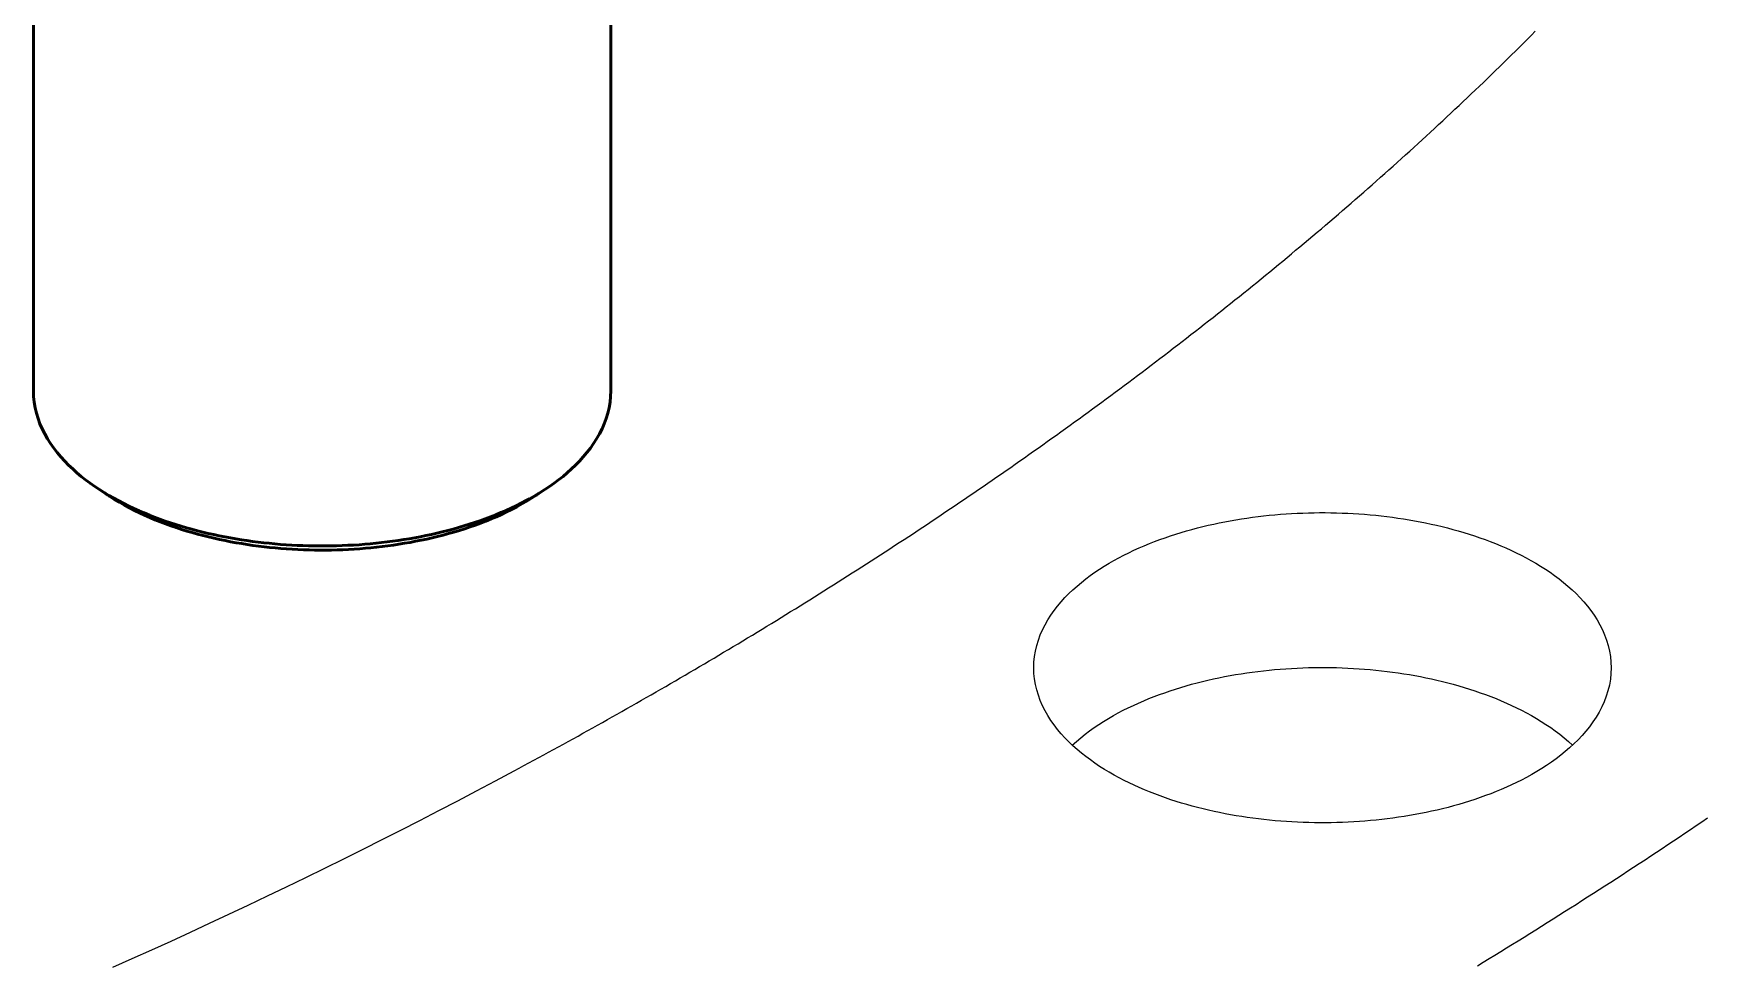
# Model space of a CAD drawing. Header units: millimetres. Extents: x 0 to 841, y 0 to 594.
# Drawn here: x 413.87 to 449.72, y 272.37 to 292.33 of the extents above; entities that cross this region are included whole.
import ezdxf

# ---------------------------------------------------------------- set-up
doc = ezdxf.new("R2010")
doc.units = ezdxf.units.MM
doc.layers.add('FINA', color=7, linetype='CONTINUOUS', lineweight=25)
doc.layers.add('VIS', color=7, linetype='CONTINUOUS', lineweight=50)

msp = doc.modelspace()

# ---------------------------------------------------------------- linework, layer by layer
at = {"layer": 'FINA'}
for points in [[(413.867, 307.217), (413.867, 284.657)], [(426.263, 307.217), (426.263, 284.657)], [(424.187, 276.503), (424.293, 276.56), (424.399, 276.617), (424.505, 276.674), (424.611, 276.731), (424.716, 276.789), (424.822, 276.846), (424.927, 276.904), (425.033, 276.961), (425.138, 277.019), (425.244, 277.077), (425.349, 277.135), (425.454, 277.193), (425.559, 277.251), (425.664, 277.309), (425.769, 277.368), (425.874, 277.426), (425.979, 277.485), (426.084, 277.544), (426.189, 277.602), (426.294, 277.661), (426.398, 277.72), (426.503, 277.78), (426.608, 277.839), (426.712, 277.898), (426.816, 277.958), (426.921, 278.017), (427.025, 278.077), (427.129, 278.137), (427.234, 278.197), (427.338, 278.257), (427.442, 278.317), (427.546, 278.377), (427.65, 278.437), (427.754, 278.498), (427.857, 278.558), (427.961, 278.619), (428.065, 278.68), (428.168, 278.741), (428.272, 278.802), (428.375, 278.863), (428.479, 278.924), (428.582, 278.986), (428.685, 279.047), (428.789, 279.109), (428.892, 279.17), (428.995, 279.232), (429.098, 279.294), (429.201, 279.356), (429.304, 279.418), (429.406, 279.481), (429.509, 279.543), (429.612, 279.605), (429.714, 279.668), (429.817, 279.731), (429.919, 279.794), (430.022, 279.857), (430.124, 279.92), (430.226, 279.983), (430.328, 280.046), (430.431, 280.109), (430.533, 280.173), (430.635, 280.237), (430.736, 280.3), (430.838, 280.364), (430.94, 280.428), (431.042, 280.492), (431.143, 280.557), (431.245, 280.621), (431.346, 280.685), (431.448, 280.75), (431.549, 280.815), (431.65, 280.879), (431.751, 280.944), (431.852, 281.009), (431.953, 281.074), (432.054, 281.14), (432.155, 281.205), (432.256, 281.271), (432.357, 281.336), (432.457, 281.402), (432.558, 281.468), (432.658, 281.534), (432.759, 281.6), (432.859, 281.666), (432.959, 281.732), (433.059, 281.799), (433.159, 281.866), (433.259, 281.932), (433.359, 281.999), (433.459, 282.066), (433.559, 282.133), (433.658, 282.2), (433.758, 282.268), (433.857, 282.335), (433.957, 282.402), (434.056, 282.47), (434.155, 282.538), (434.255, 282.606), (434.354, 282.674), (434.453, 282.742), (434.552, 282.81), (434.65, 282.879), (434.749, 282.947), (434.848, 283.016), (434.946, 283.085), (435.045, 283.154), (435.143, 283.223), (435.241, 283.292), (435.34, 283.361), (435.438, 283.43), (435.536, 283.5), (435.634, 283.569), (435.732, 283.639), (435.829, 283.709), (435.927, 283.779), (436.025, 283.849), (436.122, 283.92), (436.22, 283.99), (436.317, 284.06), (436.414, 284.131), (436.511, 284.202), (436.608, 284.273), (436.705, 284.344), (436.802, 284.415), (436.899, 284.486), (436.996, 284.558), (437.092, 284.629), (437.189, 284.701), (437.285, 284.772), (437.382, 284.844), (437.478, 284.916), (437.574, 284.989), (437.67, 285.061), (437.766, 285.133), (437.862, 285.206), (437.957, 285.279), (438.053, 285.351), (438.148, 285.424), (438.244, 285.497), (438.339, 285.571), (438.434, 285.644), (438.529, 285.717), (438.625, 285.791), (438.719, 285.865), (438.814, 285.939), (438.909, 286.013), (439.004, 286.087), (439.098, 286.161), (439.192, 286.235), (439.287, 286.31), (439.381, 286.384), (439.475, 286.459), (439.569, 286.534), (439.663, 286.609), (439.757, 286.684), (439.85, 286.76), (439.944, 286.835), (440.037, 286.911), (440.131, 286.986), (440.224, 287.062), (440.317, 287.138), (440.41, 287.214), (440.503, 287.29), (440.596, 287.367), (440.689, 287.443), (440.781, 287.52), (440.874, 287.597), (440.966, 287.674), (441.058, 287.751), (441.15, 287.828), (441.242, 287.905), (441.334, 287.983), (441.426, 288.06), (441.518, 288.138), (441.609, 288.216), (441.701, 288.294), (441.792, 288.372), (441.883, 288.45), (441.974, 288.529), (442.065, 288.607), (442.156, 288.686), (442.247, 288.765), (442.337, 288.844), (442.428, 288.923), (442.518, 289.002), (442.608, 289.082), (442.698, 289.161), (442.788, 289.241), (442.878, 289.321), (442.968, 289.401), (443.058, 289.481), (443.147, 289.561), (443.236, 289.641), (443.326, 289.722), (443.415, 289.802), (443.504, 289.883), (443.593, 289.964), (443.681, 290.045), (443.77, 290.126), (443.858, 290.208), (443.947, 290.289), (444.035, 290.371), (444.123, 290.453), (444.211, 290.535), (444.299, 290.617), (444.386, 290.699), (444.474, 290.781), (444.561, 290.864), (444.649, 290.946), (444.736, 291.029), (444.823, 291.112), (444.91, 291.195), (444.996, 291.278), (445.083, 291.362), (445.169, 291.445), (445.256, 291.529), (445.342, 291.613), (445.428, 291.697), (445.514, 291.781), (445.6, 291.865), (445.685, 291.949), (445.771, 292.034), (445.856, 292.118), (445.941, 292.203), (446.026, 292.288), (446.111, 292.373)], [(424.187, 276.503), (424.293, 276.56), (424.399, 276.617), (424.505, 276.674), (424.611, 276.731), (424.716, 276.789), (424.822, 276.846), (424.927, 276.904), (425.033, 276.961), (425.138, 277.019), (425.244, 277.077), (425.349, 277.135), (425.454, 277.193), (425.559, 277.251), (425.664, 277.309), (425.769, 277.368), (425.874, 277.426), (425.979, 277.485), (426.084, 277.544), (426.189, 277.602), (426.294, 277.661), (426.398, 277.72), (426.503, 277.78), (426.608, 277.839), (426.712, 277.898), (426.816, 277.958), (426.921, 278.017), (427.025, 278.077), (427.129, 278.137), (427.234, 278.197), (427.338, 278.257), (427.442, 278.317), (427.546, 278.377), (427.65, 278.437), (427.754, 278.498), (427.857, 278.558), (427.961, 278.619), (428.065, 278.68), (428.168, 278.741), (428.272, 278.802), (428.375, 278.863), (428.479, 278.924), (428.582, 278.986), (428.685, 279.047), (428.789, 279.109), (428.892, 279.17), (428.995, 279.232), (429.098, 279.294), (429.201, 279.356), (429.304, 279.418), (429.406, 279.481), (429.509, 279.543), (429.612, 279.605), (429.714, 279.668), (429.817, 279.731), (429.919, 279.794), (430.022, 279.857), (430.124, 279.92), (430.226, 279.983), (430.328, 280.046), (430.431, 280.109), (430.533, 280.173), (430.635, 280.237), (430.736, 280.3), (430.838, 280.364), (430.94, 280.428), (431.042, 280.492), (431.143, 280.557), (431.245, 280.621), (431.346, 280.685), (431.448, 280.75), (431.549, 280.815), (431.65, 280.879), (431.751, 280.944), (431.852, 281.009), (431.953, 281.074), (432.054, 281.14), (432.155, 281.205), (432.256, 281.271), (432.357, 281.336), (432.457, 281.402), (432.558, 281.468), (432.658, 281.534), (432.759, 281.6), (432.859, 281.666), (432.959, 281.732), (433.059, 281.799), (433.159, 281.866), (433.259, 281.932), (433.359, 281.999), (433.459, 282.066), (433.559, 282.133), (433.658, 282.2), (433.758, 282.268), (433.857, 282.335), (433.957, 282.402), (434.056, 282.47), (434.155, 282.538), (434.255, 282.606), (434.354, 282.674), (434.453, 282.742), (434.552, 282.81), (434.65, 282.879), (434.749, 282.947), (434.848, 283.016), (434.946, 283.085), (435.045, 283.154), (435.143, 283.223), (435.241, 283.292), (435.34, 283.361), (435.438, 283.43), (435.536, 283.5), (435.634, 283.569), (435.732, 283.639), (435.829, 283.709), (435.927, 283.779), (436.025, 283.849), (436.122, 283.92), (436.22, 283.99), (436.317, 284.06), (436.414, 284.131), (436.511, 284.202), (436.608, 284.273), (436.705, 284.344), (436.802, 284.415), (436.899, 284.486), (436.996, 284.558), (437.092, 284.629), (437.189, 284.701), (437.285, 284.772), (437.382, 284.844), (437.478, 284.916), (437.574, 284.989), (437.67, 285.061), (437.766, 285.133), (437.862, 285.206), (437.957, 285.279), (438.053, 285.351), (438.148, 285.424), (438.244, 285.497), (438.339, 285.571), (438.434, 285.644), (438.529, 285.717), (438.625, 285.791), (438.719, 285.865), (438.814, 285.939), (438.909, 286.013), (439.004, 286.087), (439.098, 286.161), (439.192, 286.235), (439.287, 286.31), (439.381, 286.384), (439.475, 286.459), (439.569, 286.534), (439.663, 286.609), (439.757, 286.684), (439.85, 286.76), (439.944, 286.835), (440.037, 286.911), (440.131, 286.986), (440.224, 287.062), (440.317, 287.138), (440.41, 287.214), (440.503, 287.29), (440.596, 287.367), (440.689, 287.443), (440.781, 287.52), (440.874, 287.597), (440.966, 287.674), (441.058, 287.751), (441.15, 287.828), (441.242, 287.905), (441.334, 287.983), (441.426, 288.06), (441.518, 288.138), (441.609, 288.216), (441.701, 288.294), (441.792, 288.372), (441.883, 288.45), (441.974, 288.529), (442.065, 288.607), (442.156, 288.686), (442.247, 288.765), (442.337, 288.844), (442.428, 288.923), (442.518, 289.002), (442.608, 289.082), (442.698, 289.161), (442.788, 289.241), (442.878, 289.321), (442.968, 289.401), (443.058, 289.481), (443.147, 289.561), (443.236, 289.641), (443.326, 289.722), (443.415, 289.802), (443.504, 289.883), (443.593, 289.964), (443.681, 290.045), (443.77, 290.126), (443.858, 290.208), (443.947, 290.289), (444.035, 290.371), (444.123, 290.453), (444.211, 290.535), (444.299, 290.617), (444.386, 290.699), (444.474, 290.781), (444.561, 290.864), (444.649, 290.946), (444.736, 291.029), (444.823, 291.112), (444.91, 291.195), (444.996, 291.278), (445.083, 291.362), (445.169, 291.445), (445.256, 291.529), (445.342, 291.613), (445.428, 291.697), (445.514, 291.781), (445.6, 291.865), (445.685, 291.949), (445.771, 292.034), (445.856, 292.118), (445.941, 292.203), (446.026, 292.288), (446.111, 292.373)], [(413.867, 284.657), (413.871, 284.537), (413.883, 284.417), (413.903, 284.297), (413.931, 284.18), (413.966, 284.064), (414.008, 283.951), (414.056, 283.841), (414.111, 283.733), (414.171, 283.628), (414.236, 283.526), (414.306, 283.428), (414.379, 283.332), (414.457, 283.24), (414.539, 283.151), (414.623, 283.064), (414.711, 282.981), (414.801, 282.901), (414.893, 282.823), (414.988, 282.748), (415.085, 282.676), (415.184, 282.607), (415.284, 282.54)], [(424.846, 282.54), (424.947, 282.607), (425.045, 282.676), (425.142, 282.748), (425.237, 282.823), (425.329, 282.901), (425.42, 282.981), (425.507, 283.064), (425.592, 283.151), (425.673, 283.24), (425.751, 283.332), (425.825, 283.428), (425.894, 283.526), (425.959, 283.628), (426.019, 283.733), (426.074, 283.841), (426.122, 283.951), (426.164, 284.064), (426.199, 284.18), (426.227, 284.297), (426.247, 284.417), (426.259, 284.537), (426.263, 284.657)], [(415.284, 282.54), (415.386, 282.475), (415.489, 282.413), (415.594, 282.353), (415.7, 282.295), (415.807, 282.239), (415.915, 282.186), (416.024, 282.134), (416.134, 282.085), (416.245, 282.037), (416.356, 281.991), (416.468, 281.947), (416.581, 281.905), (416.695, 281.864), (416.809, 281.826), (416.924, 281.788), (417.039, 281.753), (417.155, 281.719), (417.271, 281.687), (417.388, 281.656), (417.505, 281.627), (417.622, 281.599), (417.74, 281.573), (417.858, 281.548), (417.976, 281.524), (418.095, 281.502), (418.214, 281.481), (418.333, 281.462), (418.452, 281.444), (418.572, 281.428), (418.691, 281.412), (418.811, 281.398), (418.931, 281.386), (419.051, 281.374), (419.171, 281.364), (419.292, 281.356), (419.412, 281.348), (419.532, 281.342), (419.653, 281.337), (419.773, 281.333), (419.894, 281.331), (420.015, 281.33), (420.135, 281.33), (420.256, 281.331), (420.376, 281.334), (420.497, 281.338), (420.618, 281.343), (420.738, 281.349), (420.858, 281.357), (420.979, 281.366), (421.099, 281.376), (421.219, 281.388), (421.339, 281.401), (421.459, 281.415), (421.578, 281.43), (421.698, 281.447), (421.817, 281.465), (421.936, 281.485), (422.055, 281.506), (422.173, 281.528), (422.292, 281.552), (422.41, 281.577), (422.527, 281.603), (422.644, 281.631), (422.761, 281.661), (422.878, 281.692), (422.994, 281.725), (423.11, 281.759), (423.225, 281.794), (423.34, 281.832), (423.454, 281.871), (423.567, 281.912), (423.68, 281.954), (423.792, 281.998), (423.904, 282.045), (424.014, 282.093), (424.124, 282.142), (424.233, 282.194), (424.341, 282.248), (424.448, 282.304)], [(415.509, 282.393), (415.284, 282.54)], [(415.4, 282.466), (415.418, 282.454), (415.436, 282.442), (415.454, 282.429), (415.472, 282.417), (415.491, 282.405), (415.509, 282.393)], [(415.509, 282.393), (415.611, 282.328), (415.715, 282.266), (415.82, 282.206), (415.927, 282.149), (416.034, 282.093), (416.143, 282.04), (416.253, 281.989), (416.364, 281.94), (416.475, 281.893), (416.588, 281.848), (416.701, 281.805), (416.815, 281.763), (416.929, 281.724), (417.044, 281.686), (417.16, 281.65), (417.276, 281.616), (417.392, 281.583), (417.509, 281.552), (417.627, 281.523), (417.745, 281.495), (417.863, 281.469), (417.981, 281.444), (418.1, 281.421), (418.219, 281.399), (418.339, 281.379), (418.458, 281.36), (418.578, 281.342), (418.698, 281.326), (418.818, 281.312), (418.939, 281.298), (419.059, 281.286), (419.18, 281.276), (419.3, 281.267), (419.421, 281.259), (419.542, 281.253), (419.663, 281.247), (419.784, 281.244), (419.905, 281.241), (420.026, 281.24), (420.147, 281.24), (420.268, 281.242), (420.389, 281.245), (420.51, 281.249), (420.631, 281.255), (420.752, 281.262), (420.873, 281.27), (420.994, 281.28), (421.114, 281.29), (421.235, 281.303), (421.355, 281.317), (421.475, 281.332), (421.595, 281.348), (421.715, 281.366), (421.834, 281.386), (421.954, 281.407), (422.073, 281.429), (422.191, 281.453), (422.31, 281.478), (422.428, 281.505), (422.545, 281.533), (422.663, 281.563), (422.78, 281.595), (422.896, 281.628), (423.012, 281.663), (423.127, 281.7), (423.242, 281.738), (423.356, 281.778), (423.47, 281.82), (423.583, 281.864), (423.695, 281.91), (423.806, 281.957), (423.917, 282.007), (424.026, 282.059), (424.134, 282.113), (424.242, 282.169)], [(424.242, 282.169), (424.306, 282.204), (424.37, 282.24), (424.434, 282.277), (424.497, 282.315), (424.559, 282.354), (424.621, 282.393)], [(424.448, 282.304), (424.516, 282.341), (424.583, 282.379), (424.65, 282.418), (424.716, 282.457), (424.781, 282.498), (424.846, 282.54)], [(424.621, 282.393), (424.846, 282.54)], [(424.621, 282.393), (424.64, 282.405), (424.658, 282.417), (424.676, 282.429), (424.694, 282.442), (424.712, 282.454), (424.73, 282.466)], [(435.343, 278.716), (435.347, 278.837), (435.359, 278.957), (435.379, 279.075), (435.407, 279.193), (435.442, 279.308), (435.484, 279.421), (435.532, 279.531), (435.586, 279.639), (435.646, 279.744), (435.711, 279.845), (435.78, 279.944), (435.854, 280.039), (435.931, 280.131), (436.012, 280.221), (436.097, 280.307), (436.184, 280.39), (436.274, 280.47), (436.366, 280.548), (436.461, 280.622), (436.557, 280.695), (436.656, 280.764), (436.756, 280.831), (436.857, 280.896), (436.96, 280.958), (437.065, 281.018), (437.171, 281.076), (437.278, 281.132), (437.385, 281.185), (437.494, 281.237), (437.604, 281.287), (437.715, 281.334), (437.826, 281.38), (437.938, 281.424), (438.051, 281.466), (438.165, 281.507), (438.279, 281.546), (438.394, 281.583), (438.509, 281.619), (438.624, 281.653), (438.74, 281.685), (438.857, 281.716), (438.974, 281.745), (439.091, 281.773), (439.209, 281.799), (439.326, 281.824), (439.445, 281.848), (439.563, 281.87), (439.682, 281.891), (439.801, 281.91), (439.92, 281.928), (440.039, 281.945), (440.159, 281.96), (440.279, 281.974), (440.398, 281.987), (440.518, 281.999), (440.638, 282.009), (440.759, 282.017), (440.879, 282.025), (440.999, 282.031), (441.12, 282.036), (441.24, 282.04), (441.361, 282.043), (441.481, 282.044), (441.602, 282.044), (441.722, 282.043), (441.843, 282.04), (441.963, 282.036), (442.083, 282.031), (442.204, 282.025), (442.324, 282.017), (442.444, 282.009), (442.564, 281.999), (442.684, 281.987), (442.804, 281.974), (442.924, 281.96), (443.043, 281.945), (443.163, 281.928), (443.282, 281.91), (443.401, 281.891), (443.519, 281.87), (443.638, 281.848), (443.756, 281.824), (443.874, 281.799), (443.992, 281.773), (444.109, 281.745), (444.226, 281.716), (444.342, 281.685), (444.458, 281.653), (444.574, 281.619), (444.689, 281.583), (444.804, 281.546), (444.918, 281.507), (445.031, 281.466), (445.144, 281.424), (445.256, 281.38), (445.368, 281.334), (445.478, 281.287), (445.588, 281.237), (445.697, 281.185), (445.805, 281.132), (445.912, 281.076), (446.018, 281.018), (446.122, 280.958), (446.225, 280.896), (446.327, 280.831), (446.427, 280.764), (446.526, 280.695), (446.622, 280.622), (446.717, 280.548), (446.809, 280.47), (446.899, 280.39), (446.986, 280.307), (447.07, 280.221), (447.151, 280.131), (447.229, 280.039), (447.302, 279.944), (447.372, 279.845), (447.437, 279.744), (447.496, 279.639), (447.551, 279.531), (447.599, 279.421), (447.641, 279.308), (447.676, 279.193), (447.703, 279.075), (447.723, 278.957), (447.735, 278.837), (447.74, 278.716)], [(445.924, 276.363), (445.817, 276.307), (445.709, 276.253), (445.6, 276.201), (445.491, 276.151), (445.38, 276.104), (445.268, 276.057), (445.156, 276.013), (445.043, 275.971), (444.93, 275.93), (444.816, 275.891), (444.701, 275.853), (444.586, 275.818), (444.47, 275.783), (444.354, 275.751), (444.237, 275.72), (444.12, 275.69), (444.003, 275.662), (443.885, 275.636), (443.767, 275.611), (443.649, 275.587), (443.53, 275.565), (443.411, 275.544), (443.292, 275.524), (443.173, 275.506), (443.054, 275.489), (442.934, 275.474), (442.814, 275.459), (442.694, 275.447), (442.574, 275.435), (442.454, 275.425), (442.334, 275.416), (442.213, 275.408), (442.093, 275.402), (441.972, 275.397), (441.852, 275.393), (441.731, 275.39), (441.61, 275.389), (441.49, 275.389), (441.369, 275.39), (441.248, 275.392), (441.128, 275.396), (441.007, 275.401), (440.887, 275.407), (440.766, 275.415), (440.646, 275.423), (440.526, 275.434), (440.406, 275.445), (440.286, 275.458), (440.166, 275.472), (440.046, 275.487), (439.927, 275.503), (439.807, 275.521), (439.688, 275.541), (439.569, 275.561), (439.451, 275.584), (439.333, 275.607), (439.214, 275.632), (439.097, 275.658), (438.979, 275.686), (438.862, 275.715), (438.746, 275.746), (438.629, 275.779), (438.514, 275.813), (438.398, 275.848), (438.284, 275.885), (438.169, 275.924), (438.056, 275.965), (437.943, 276.007), (437.83, 276.051), (437.719, 276.097), (437.608, 276.144), (437.498, 276.194), (437.389, 276.246), (437.281, 276.299), (437.174, 276.355), (437.068, 276.413), (436.963, 276.473), (436.86, 276.535), (436.758, 276.6), (436.658, 276.667), (436.559, 276.737), (436.463, 276.809), (436.368, 276.883), (436.275, 276.961), (436.185, 277.041), (436.098, 277.125), (436.014, 277.211), (435.933, 277.3), (435.855, 277.392), (435.781, 277.488), (435.711, 277.586), (435.646, 277.688), (435.587, 277.793), (435.532, 277.9), (435.484, 278.011), (435.442, 278.124), (435.407, 278.239), (435.379, 278.357), (435.359, 278.476), (435.347, 278.596), (435.343, 278.716)], [(436.17, 277.055), (436.26, 277.136), (436.352, 277.214), (436.447, 277.29), (436.543, 277.363), (436.642, 277.433), (436.742, 277.5), (436.844, 277.565), (436.947, 277.628), (437.052, 277.689), (437.158, 277.747), (437.265, 277.803), (437.373, 277.857), (437.482, 277.909), (437.592, 277.959), (437.703, 278.007), (437.815, 278.054), (437.927, 278.098), (438.041, 278.141), (438.154, 278.181), (438.269, 278.22), (438.384, 278.258), (438.499, 278.294), (438.615, 278.328), (438.732, 278.361), (438.848, 278.392), (438.966, 278.421), (439.083, 278.449), (439.201, 278.476), (439.319, 278.501), (439.438, 278.525), (439.557, 278.547), (439.676, 278.568), (439.795, 278.587), (439.915, 278.605), (440.034, 278.622), (440.154, 278.638), (440.274, 278.652), (440.395, 278.665), (440.515, 278.676), (440.635, 278.686), (440.756, 278.695), (440.877, 278.703), (440.997, 278.709), (441.118, 278.714), (441.239, 278.718), (441.36, 278.721), (441.481, 278.722), (441.602, 278.722), (441.723, 278.721), (441.844, 278.718), (441.964, 278.714), (442.085, 278.709), (442.206, 278.703), (442.327, 278.695), (442.447, 278.686), (442.568, 278.676), (442.688, 278.665), (442.808, 278.652), (442.928, 278.638), (443.048, 278.622), (443.168, 278.605), (443.287, 278.587), (443.407, 278.568), (443.526, 278.547), (443.645, 278.525), (443.763, 278.501), (443.881, 278.476), (443.999, 278.449), (444.117, 278.421), (444.234, 278.392), (444.351, 278.361), (444.467, 278.328), (444.583, 278.294), (444.699, 278.258), (444.814, 278.22), (444.928, 278.181), (445.042, 278.141), (445.155, 278.098), (445.268, 278.054), (445.379, 278.007), (445.49, 277.959), (445.6, 277.909), (445.709, 277.857), (445.818, 277.803), (445.925, 277.747), (446.031, 277.689), (446.135, 277.628), (446.239, 277.565), (446.34, 277.5), (446.441, 277.433), (446.539, 277.363), (446.636, 277.29), (446.73, 277.214), (446.822, 277.136), (446.912, 277.055)], [(447.74, 278.716), (447.735, 278.592), (447.722, 278.468), (447.701, 278.345), (447.671, 278.223), (447.634, 278.104), (447.589, 277.988), (447.538, 277.874), (447.48, 277.764), (447.417, 277.656), (447.348, 277.552), (447.274, 277.451), (447.196, 277.354), (447.114, 277.26), (447.029, 277.169), (446.94, 277.081), (446.848, 276.997), (446.754, 276.916), (446.657, 276.837), (446.557, 276.761), (446.456, 276.689), (446.353, 276.618), (446.248, 276.551), (446.141, 276.486), (446.033, 276.423), (445.924, 276.363)], [(415.572, 272.289), (415.989, 272.475), (416.406, 272.663), (416.821, 272.852), (417.236, 273.043), (417.651, 273.235), (418.065, 273.429), (418.478, 273.623), (418.89, 273.82), (419.302, 274.017), (419.713, 274.216), (420.124, 274.417), (420.534, 274.619), (420.943, 274.822), (421.351, 275.027), (421.758, 275.234), (422.165, 275.441), (422.571, 275.651), (422.976, 275.862), (423.381, 276.074), (423.785, 276.288), (424.187, 276.503)], [(415.572, 272.289), (415.989, 272.475), (416.406, 272.663), (416.821, 272.852), (417.236, 273.043), (417.651, 273.235), (418.065, 273.429), (418.478, 273.623), (418.89, 273.82), (419.302, 274.017), (419.713, 274.216), (420.124, 274.417), (420.534, 274.619), (420.943, 274.822), (421.351, 275.027), (421.758, 275.234), (422.165, 275.441), (422.571, 275.651), (422.976, 275.862), (423.381, 276.074), (423.785, 276.288), (424.187, 276.503)], [(444.869, 272.321), (444.995, 272.397), (445.12, 272.474), (445.245, 272.55), (445.37, 272.627), (445.495, 272.704), (445.62, 272.781), (445.745, 272.859), (445.87, 272.936), (445.994, 273.014), (446.119, 273.091), (446.243, 273.169), (446.368, 273.247), (446.492, 273.325), (446.616, 273.404), (446.74, 273.482), (446.864, 273.561), (446.988, 273.639), (447.112, 273.718), (447.235, 273.797), (447.359, 273.877), (447.482, 273.956), (447.606, 274.035), (447.729, 274.115), (447.852, 274.195), (447.975, 274.275), (448.098, 274.355), (448.221, 274.435), (448.344, 274.516), (448.467, 274.596), (448.59, 274.677), (448.712, 274.758), (448.834, 274.839), (448.957, 274.92), (449.079, 275.002), (449.201, 275.083), (449.323, 275.165), (449.445, 275.246), (449.567, 275.328), (449.688, 275.411), (449.81, 275.493)]]:
    msp.add_lwpolyline(points, dxfattribs=at)
at = {"layer": 'VIS'}
for points in [[(413.867, 307.217), (413.867, 284.657)], [(426.263, 307.217), (426.263, 284.657)], [(413.867, 284.657), (413.871, 284.537), (413.883, 284.417), (413.903, 284.297), (413.931, 284.18), (413.966, 284.064), (414.008, 283.951), (414.056, 283.841), (414.111, 283.733), (414.171, 283.628), (414.236, 283.526), (414.306, 283.428), (414.379, 283.332), (414.457, 283.24), (414.539, 283.151), (414.623, 283.064), (414.711, 282.981), (414.801, 282.901), (414.893, 282.823), (414.988, 282.748), (415.085, 282.676), (415.184, 282.607), (415.284, 282.54)], [(424.846, 282.54), (424.947, 282.607), (425.045, 282.676), (425.142, 282.748), (425.237, 282.823), (425.329, 282.901), (425.42, 282.981), (425.507, 283.064), (425.592, 283.151), (425.673, 283.24), (425.751, 283.332), (425.825, 283.428), (425.894, 283.526), (425.959, 283.628), (426.019, 283.733), (426.074, 283.841), (426.122, 283.951), (426.164, 284.064), (426.199, 284.18), (426.227, 284.297), (426.247, 284.417), (426.259, 284.537), (426.263, 284.657)], [(415.284, 282.54), (415.386, 282.475), (415.489, 282.413), (415.594, 282.353), (415.7, 282.295), (415.807, 282.239), (415.915, 282.186), (416.024, 282.134), (416.134, 282.085), (416.245, 282.037), (416.356, 281.991), (416.468, 281.947), (416.581, 281.905), (416.695, 281.864), (416.809, 281.826), (416.924, 281.788), (417.039, 281.753), (417.155, 281.719), (417.271, 281.687), (417.388, 281.656), (417.505, 281.627), (417.622, 281.599), (417.74, 281.573), (417.858, 281.548), (417.976, 281.524), (418.095, 281.502), (418.214, 281.481), (418.333, 281.462), (418.452, 281.444), (418.572, 281.428), (418.691, 281.412), (418.811, 281.398), (418.931, 281.386), (419.051, 281.374), (419.171, 281.364), (419.292, 281.356), (419.412, 281.348), (419.532, 281.342), (419.653, 281.337), (419.773, 281.333), (419.894, 281.331), (420.015, 281.33), (420.135, 281.33), (420.256, 281.331), (420.376, 281.334), (420.497, 281.338), (420.618, 281.343), (420.738, 281.349), (420.858, 281.357), (420.979, 281.366), (421.099, 281.376), (421.219, 281.388), (421.339, 281.401), (421.459, 281.415), (421.578, 281.43), (421.698, 281.447), (421.817, 281.465), (421.936, 281.485), (422.055, 281.506), (422.173, 281.528), (422.292, 281.552), (422.41, 281.577), (422.527, 281.603), (422.644, 281.631), (422.761, 281.661), (422.878, 281.692), (422.994, 281.725), (423.11, 281.759), (423.225, 281.794), (423.34, 281.832), (423.454, 281.871), (423.567, 281.912), (423.68, 281.954), (423.792, 281.998), (423.904, 282.045), (424.014, 282.093), (424.124, 282.142), (424.233, 282.194), (424.341, 282.248), (424.448, 282.304)], [(415.509, 282.393), (415.284, 282.54)], [(415.4, 282.466), (415.418, 282.454), (415.436, 282.442), (415.454, 282.429), (415.472, 282.417), (415.491, 282.405), (415.509, 282.393)], [(415.509, 282.393), (415.611, 282.328), (415.715, 282.266), (415.82, 282.206), (415.927, 282.149), (416.034, 282.093), (416.143, 282.04), (416.253, 281.989), (416.364, 281.94), (416.475, 281.893), (416.588, 281.848), (416.701, 281.805), (416.815, 281.763), (416.929, 281.724), (417.044, 281.686), (417.16, 281.65), (417.276, 281.616), (417.392, 281.583), (417.509, 281.552), (417.627, 281.523), (417.745, 281.495), (417.863, 281.469), (417.981, 281.444), (418.1, 281.421), (418.219, 281.399), (418.339, 281.379), (418.458, 281.36), (418.578, 281.342), (418.698, 281.326), (418.818, 281.312), (418.939, 281.298), (419.059, 281.286), (419.18, 281.276), (419.3, 281.267), (419.421, 281.259), (419.542, 281.253), (419.663, 281.247), (419.784, 281.244), (419.905, 281.241), (420.026, 281.24), (420.147, 281.24), (420.268, 281.242), (420.389, 281.245), (420.51, 281.249), (420.631, 281.255), (420.752, 281.262), (420.873, 281.27), (420.994, 281.28), (421.114, 281.29), (421.235, 281.303), (421.355, 281.317), (421.475, 281.332), (421.595, 281.348), (421.715, 281.366), (421.834, 281.386), (421.954, 281.407), (422.073, 281.429), (422.191, 281.453), (422.31, 281.478), (422.428, 281.505), (422.545, 281.533), (422.663, 281.563), (422.78, 281.595), (422.896, 281.628), (423.012, 281.663), (423.127, 281.7), (423.242, 281.738), (423.356, 281.778), (423.47, 281.82), (423.583, 281.864), (423.695, 281.91), (423.806, 281.957), (423.917, 282.007), (424.026, 282.059), (424.134, 282.113), (424.242, 282.169)], [(424.242, 282.169), (424.306, 282.204), (424.37, 282.24), (424.434, 282.277), (424.497, 282.315), (424.559, 282.354), (424.621, 282.393)], [(424.448, 282.304), (424.516, 282.341), (424.583, 282.379), (424.65, 282.418), (424.716, 282.457), (424.781, 282.498), (424.846, 282.54)], [(424.621, 282.393), (424.846, 282.54)], [(424.621, 282.393), (424.64, 282.405), (424.658, 282.417), (424.676, 282.429), (424.694, 282.442), (424.712, 282.454), (424.73, 282.466)]]:
    msp.add_lwpolyline(points, dxfattribs=at)

doc.saveas('drawing.dxf')
